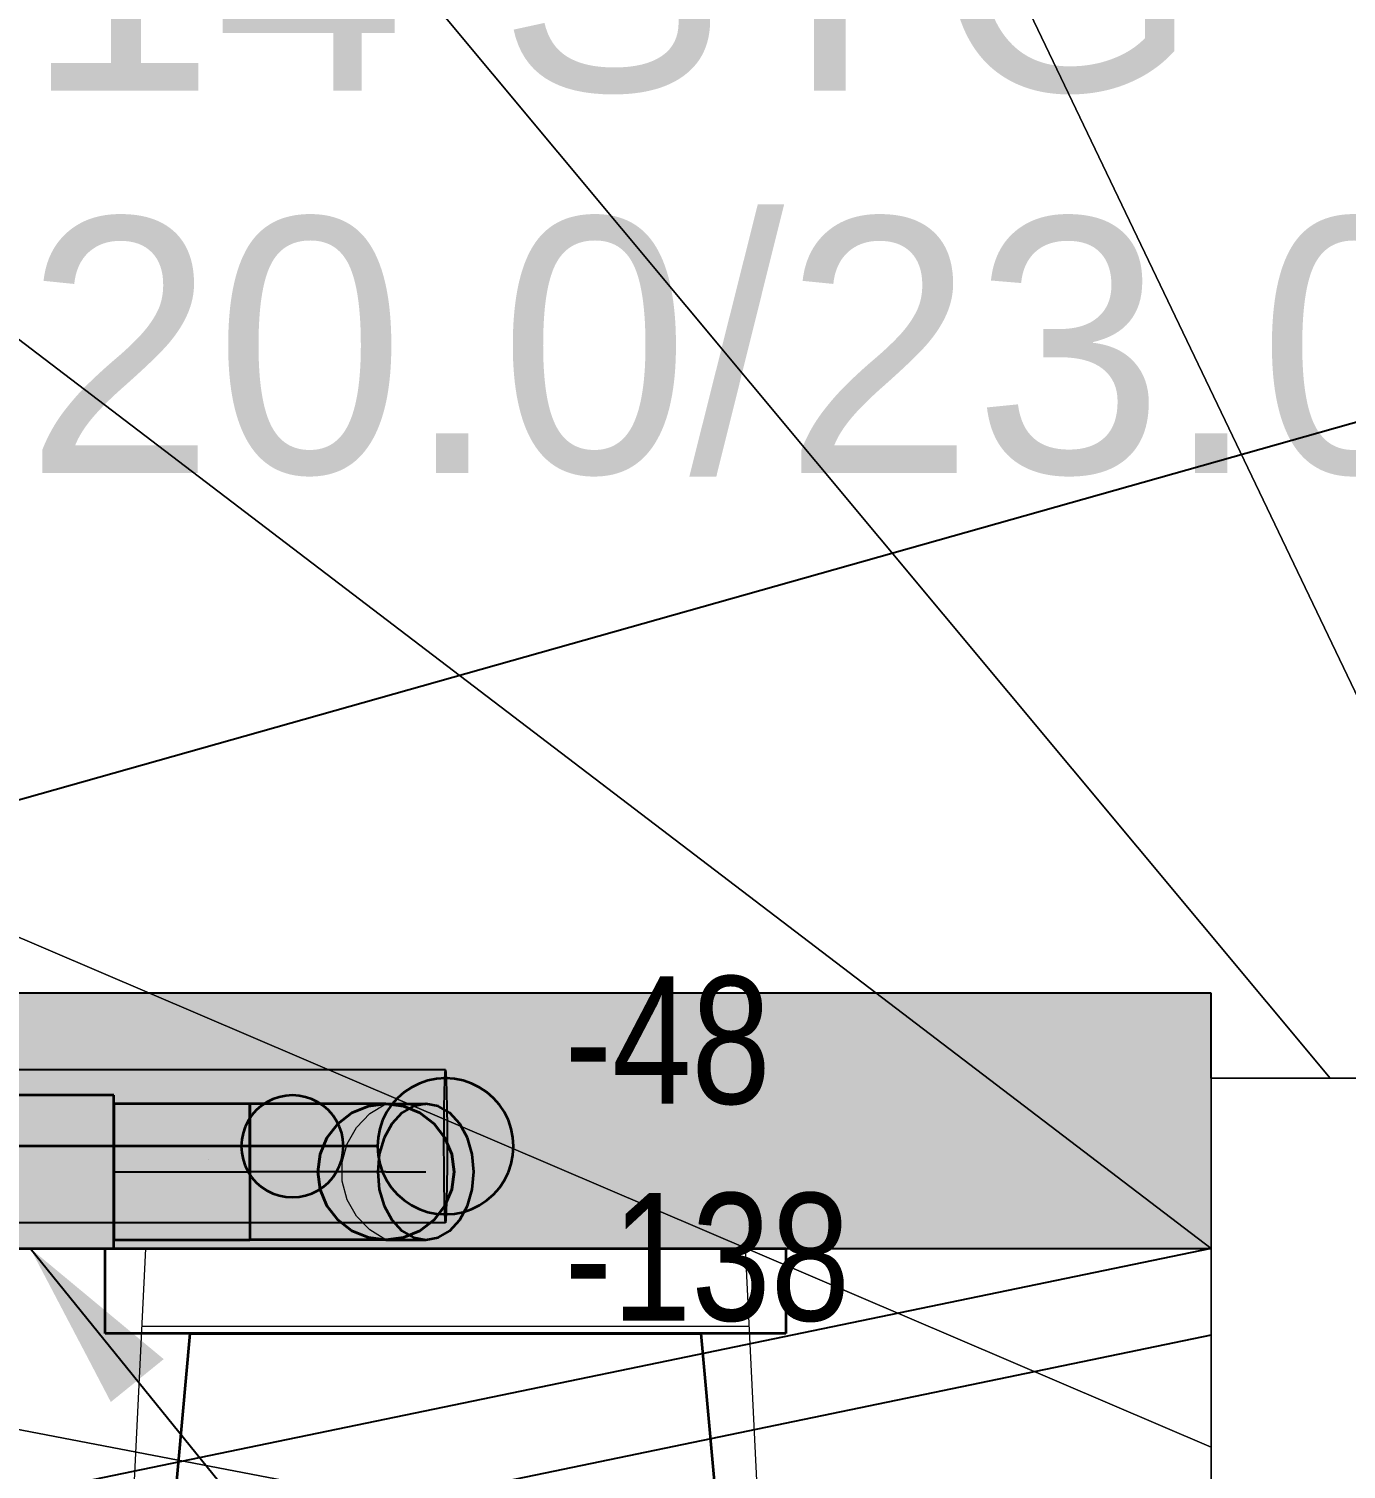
# Model space of a CAD drawing. Extents: x 0 to 756, y -25 to 420.
# Drawn here: x 264.71 to 280.19, y 94.48 to 111.42 of the extents above; entities that cross this region are included whole.
import ezdxf
from ezdxf.lldxf.tags import DXFTag

# ---------------------------------------------------------------- set-up
doc = ezdxf.new("R2010")
doc.units = 0
doc.linetypes.add('_Hiddenline_', pattern=[3, 2, -1])
doc.layers.get('0').update_dxf_attribs({"lineweight": 25})
for name, color, linetype, lineweight, true_color in [('BOLZEN', 7, 'Continuous', 25, 0xcc0000), ('L_Abluft', 2, 'Continuous', 35, 0xffff00), ('L_Zuluft', 6, 'Continuous', 35, 0xff00ff), ('S_Einrichtung', 7, 'Continuous', 35, 0x9dff9d), ('S_Kaltwasser', 3, 'Continuous', 35, 0x00ff00), ('S_Schmutzwasser', 7, 'Continuous', 35, 0x808040), ('X_Geometrie', 3, 'Continuous', 25, 0x00ff00)]:
    doc.layers.add(name, color=color, linetype=linetype, lineweight=lineweight, true_color=true_color)
for name, color, linetype, lineweight in [('DESIGN', 7, 'Continuous', 18), ('L_Text', 7, 'Continuous', 25), ('SANIT_R', 7, 'Continuous', 25), ('Standard', 7, 'Continuous', 25), ('TREPPE', 7, 'Continuous', 13), ('X_Text', 7, 'Continuous', 25)]:
    doc.layers.add(name, color=color, linetype=linetype, lineweight=lineweight)
doc.styles.get("Standard").update_dxf_attribs({"font": 'arial.ttf'})
tags = doc.linetypes.add('STRICHPUNKT2', pattern=[12.7, 6.35, -3.175, 0, -3.175]).pattern_tags.tags
tags[10:11] = [DXFTag(74, 4), DXFTag(75, 0), DXFTag(340, '0'), DXFTag(46, 0.0), DXFTag(50, 0.0), DXFTag(44, 0.0), DXFTag(45, 0.0)]
tags[8:9] = [DXFTag(74, 4), DXFTag(75, 0), DXFTag(340, '0'), DXFTag(46, 0.0), DXFTag(50, 0.0), DXFTag(44, 0.0), DXFTag(45, 0.0)]
tags[6:7] = [DXFTag(74, 4), DXFTag(75, 0), DXFTag(340, '0'), DXFTag(46, 0.0), DXFTag(50, 0.0), DXFTag(44, 0.0), DXFTag(45, 0.0)]
tags[4:5] = [DXFTag(74, 4), DXFTag(75, 0), DXFTag(340, '0'), DXFTag(46, 0.0), DXFTag(50, 0.0), DXFTag(44, 0.0), DXFTag(45, 0.0)]

# ---------------------------------------------------------------- blocks, each defined once
blk = doc.blocks.new('Referenz-A0T78P30OY')
at = {"layer": 'BOLZEN', "color": 0, "lineweight": -2}
for p, q in [((278.607, 100.078), (260.607, 100.078)), ((278.607, 99.078), (278.607, 100.078)), ((260.607, 97.078), (278.607, 97.078))]:
    blk.add_line(p, q, dxfattribs=at)
at = {"layer": 'DESIGN', "color": 0, "lineweight": -2}
for points in [[(269.607, 97.078), (260.607, 97.078), (260.607, 100.078)], [(269.607, 97.078), (269.607, 100.078), (260.607, 100.078)], [(269.607, 100.078), (260.607, 100.078), (269.607, 100.078)], [(269.607, 97.078), (269.661, 97.078), (269.607, 100.078)], [(269.661, 97.078), (269.661, 100.078), (269.607, 100.078)], [(269.661, 100.078), (269.607, 100.078), (269.661, 100.078)], [(273.135, 97.078), (269.661, 97.078), (269.661, 100.078)], [(273.135, 97.078), (273.135, 100.078), (269.661, 100.078)], [(273.135, 100.078), (269.661, 100.078), (273.135, 100.078)], [(278.607, 97.078), (273.135, 97.078), (273.135, 100.078)], [(278.607, 97.078), (278.607, 100.078), (273.135, 100.078)], [(278.607, 100.078), (273.135, 100.078), (278.607, 100.078)], [(260.607, 97.078), (269.607, 97.078), (260.607, 97.078)], [(269.661, 97.078), (273.135, 97.078), (269.661, 97.078)], [(278.607, 97.078), (278.607, 97.078), (273.135, 97.078)]]:
    blk.add_solid(points, dxfattribs=at)
at = {"layer": 'SANIT_R', "color": 0, "lineweight": 13}
for p, q in [((266.079, 97.078), (265.927, 93.922)), ((266.079, 97.078), (273.135, 97.078)), ((273.288, 93.922), (273.135, 97.078)), ((267.969, 96.16), (266.035, 96.159)), ((269.607, 96.16), (267.969, 96.16)), ((271.245, 96.16), (269.607, 96.16)), ((273.179, 96.159), (271.245, 96.16))]:
    blk.add_line(p, q, dxfattribs=at)
at = {"layer": 'TREPPE', "color": 0}
for p, q in [((280.007, 99.078), (265.002, 117.078)), ((265.002, 117.078), (280.007, 99.078)), ((265.002, 117.078), (280.007, 99.078)), ((280.007, 99.078), (265.002, 117.078)), ((282.474, 99.078), (273.856, 117.078)), ((273.856, 117.078), (282.474, 99.078)), ((273.856, 117.078), (282.474, 99.078)), ((282.474, 99.078), (273.856, 117.078)), ((278.607, 97.078), (260.607, 110.802)), ((260.607, 110.802), (278.607, 97.078)), ((260.607, 110.802), (278.607, 97.078)), ((278.607, 97.078), (260.607, 110.802)), ((278.607, 94.74), (260.607, 102.442)), ((260.607, 102.442), (278.607, 94.74)), ((260.607, 102.442), (278.607, 94.74)), ((278.607, 94.74), (260.607, 102.442)), ((278.607, 99.078), (280.007, 99.078)), ((278.607, 97.078), (278.607, 99.078)), ((278.607, 99.078), (278.607, 97.078)), ((280.007, 99.078), (278.607, 99.078)), ((278.607, 99.078), (278.607, 99.078)), ((280.007, 99.078), (280.007, 99.078)), ((280.007, 99.078), (282.474, 99.078)), ((282.474, 99.078), (280.007, 99.078)), ((280.007, 99.078), (280.007, 99.078)), ((278.607, 94.74), (278.607, 97.078)), ((278.607, 97.078), (278.607, 94.74)), ((278.607, 97.078), (278.607, 97.078)), ((278.607, 97.078), (278.607, 97.078)), ((278.607, 92.263), (260.607, 95.709)), ((260.607, 95.709), (278.607, 92.263)), ((260.607, 95.709), (278.607, 92.263)), ((278.607, 92.263), (260.607, 95.709)), ((278.607, 92.263), (278.607, 94.74)), ((278.607, 94.74), (278.607, 92.263)), ((278.607, 94.74), (278.607, 94.74)), ((278.607, 94.74), (278.607, 94.74))]:
    blk.add_line(p, q, dxfattribs=at)
at = {"layer": 'TREPPE', "color": 0, "lineweight": -2}
for p, q in [((278.607, 97.078), (260.607, 93.35)), ((278.607, 96.057), (260.607, 92.329))]:
    blk.add_line(p, q, dxfattribs=at)
at = {"layer": 'Standard', "color": 0, "lineweight": -2, "char_height": 3, "attachment_point": 1}
for s, insert in [('{\\fPosterama Text Light;14}', (264.665, 113.69)), ('{\\fPosterama Text Light;STG}', (270.226, 113.69)), ('{\\fPosterama Text Light;20.0/23.0}', (264.665, 109.196))]:
    blk.add_mtext(s, dxfattribs=dict(at, insert=insert))
blk = doc.blocks.new('Bogen-A0T78P60OY', base_point=(268.107, 97.178))
at = {"color": 0, "linetype": 'ByBlock', "lineweight": -2, "ltscale": 0.35}
for p, q in [((268.7, 98.751), (268.507, 98.671)), ((268.907, 98.778), (268.7, 98.751)), ((269.114, 98.751), (268.907, 98.778)), ((268.907, 98.778), (268.962, 98.778)), ((268.962, 98.778), (269.122, 98.778)), ((269.229, 98.751), (269.093, 98.671)), ((269.307, 98.671), (269.114, 98.751)), ((269.122, 98.778), (269.376, 98.778)), ((269.376, 98.778), (269.229, 98.751)), ((269.522, 98.751), (269.376, 98.778)), ((269.659, 98.671), (269.522, 98.751)), ((268.507, 98.671), (268.342, 98.544)), ((269.093, 98.671), (268.976, 98.544)), ((269.473, 98.544), (269.307, 98.671)), ((269.776, 98.544), (269.659, 98.671)), ((268.342, 98.544), (268.214, 98.378)), ((268.976, 98.544), (268.886, 98.378)), ((269.6, 98.378), (269.473, 98.544)), ((269.866, 98.378), (269.776, 98.544)), ((268.214, 98.378), (268.134, 98.185)), ((268.886, 98.378), (268.829, 98.185)), ((269.68, 98.185), (269.6, 98.378)), ((269.922, 98.185), (269.866, 98.378)), ((268.134, 98.185), (268.107, 97.978)), ((268.829, 98.185), (268.81, 97.978)), ((269.707, 97.978), (269.68, 98.185)), ((269.942, 97.978), (269.922, 98.185)), ((268.107, 97.978), (268.134, 97.771)), ((268.81, 97.978), (268.829, 97.771)), ((269.68, 97.771), (269.707, 97.978)), ((269.922, 97.771), (269.942, 97.978)), ((268.134, 97.771), (268.214, 97.578)), ((268.829, 97.771), (268.886, 97.578)), ((269.6, 97.578), (269.68, 97.771)), ((269.866, 97.578), (269.922, 97.771)), ((268.214, 97.578), (268.342, 97.412)), ((268.886, 97.578), (268.976, 97.412)), ((269.473, 97.412), (269.6, 97.578)), ((269.776, 97.412), (269.866, 97.578)), ((268.342, 97.412), (268.507, 97.285)), ((268.976, 97.412), (269.093, 97.285)), ((269.307, 97.285), (269.473, 97.412)), ((269.659, 97.285), (269.776, 97.412)), ((268.507, 97.285), (268.7, 97.205)), ((269.093, 97.285), (269.229, 97.205)), ((269.114, 97.205), (269.307, 97.285)), ((269.522, 97.205), (269.659, 97.285)), ((268.7, 97.205), (268.907, 97.178)), ((268.907, 97.178), (269.114, 97.205)), ((268.907, 97.178), (268.962, 97.178)), ((268.962, 97.178), (269.122, 97.178)), ((269.122, 97.178), (269.376, 97.178)), ((269.229, 97.205), (269.376, 97.178)), ((269.376, 97.178), (269.522, 97.205))]:
    blk.add_line(p, q, dxfattribs=at)
at = {"color": 0, "linetype": 'STRICHPUNKT2', "lineweight": 25, "ltscale": 0.25}
for p, q in [((268.907, 97.978), (268.962, 97.978)), ((268.962, 97.978), (269.122, 97.978)), ((269.122, 97.978), (269.376, 97.978))]:
    blk.add_line(p, q, dxfattribs=at)
blk = doc.blocks.new('Abluftventilator-A0T78P62OY', base_point=(261.107, 97.078))
at = {"color": 0, "linetype": 'ByBlock', "lineweight": -2, "ltscale": 0.35}
for p, q in [((261.107, 98.878), (261.107, 97.078)), ((265.707, 98.878), (261.107, 98.878)), ((265.707, 97.078), (265.707, 98.878)), ((261.107, 97.078), (265.707, 97.078))]:
    blk.add_line(p, q, dxfattribs=at)
blk = doc.blocks.new('Bauteilbeschriftung-A0T78P66OY', base_point=(264.726, 71.589))
at = {"color": 0, "linetype": 'ByBlock', "lineweight": -2, "ltscale": 0.25}
blk.add_line((276.855, 82.089), (264.726, 97.078), dxfattribs=at)
for points in [[(266.295, 95.775), (265.41, 95.775), (264.726, 97.078)], [(265.673, 95.271), (266.295, 95.775), (265.41, 95.775)]]:
    blk.add_solid(points, dxfattribs=at)
blk = doc.blocks.new('Bogen-A0T78P68OY', base_point=(267.307, 97.178))
at = {"color": 0, "linetype": 'ByBlock', "lineweight": -2, "ltscale": 0.35}
for p, q in [((267.307, 98.751), (267.307, 98.778)), ((267.721, 98.778), (267.307, 98.778)), ((267.307, 98.671), (267.307, 98.751)), ((268.107, 98.778), (267.721, 98.778)), ((268.439, 98.778), (268.107, 98.778)), ((268.693, 98.778), (268.439, 98.778)), ((268.507, 98.671), (268.7, 98.751)), ((268.853, 98.778), (268.693, 98.778)), ((268.7, 98.751), (268.907, 98.778)), ((268.907, 98.778), (268.853, 98.778)), ((268.907, 98.778), (269.114, 98.751)), ((269.114, 98.751), (269.307, 98.671)), ((267.307, 98.544), (267.307, 98.671)), ((268.342, 98.544), (268.507, 98.671)), ((269.307, 98.671), (269.473, 98.544)), ((267.307, 98.378), (267.307, 98.544)), ((268.214, 98.378), (268.342, 98.544)), ((269.473, 98.544), (269.6, 98.378)), ((267.307, 98.185), (267.307, 98.378)), ((268.134, 98.185), (268.214, 98.378)), ((269.6, 98.378), (269.68, 98.185)), ((267.307, 97.978), (267.307, 98.185)), ((268.107, 97.978), (268.134, 98.185)), ((269.68, 98.185), (269.707, 97.978)), ((267.307, 97.978), (267.307, 97.771)), ((268.134, 97.771), (268.107, 97.978)), ((269.707, 97.978), (269.68, 97.771)), ((267.307, 97.771), (267.307, 97.578)), ((268.214, 97.578), (268.134, 97.771)), ((269.68, 97.771), (269.6, 97.578)), ((267.307, 97.578), (267.307, 97.412)), ((268.342, 97.412), (268.214, 97.578)), ((269.6, 97.578), (269.473, 97.412)), ((267.307, 97.412), (267.307, 97.285)), ((268.507, 97.285), (268.342, 97.412)), ((269.473, 97.412), (269.307, 97.285)), ((267.307, 97.285), (267.307, 97.205)), ((268.7, 97.205), (268.507, 97.285)), ((269.307, 97.285), (269.114, 97.205)), ((267.307, 97.205), (267.307, 97.178)), ((267.721, 97.178), (267.307, 97.178)), ((268.107, 97.178), (267.721, 97.178)), ((268.439, 97.178), (268.107, 97.178)), ((268.693, 97.178), (268.439, 97.178)), ((268.853, 97.178), (268.693, 97.178)), ((268.907, 97.178), (268.7, 97.205)), ((268.907, 97.178), (268.853, 97.178)), ((269.114, 97.205), (268.907, 97.178))]:
    blk.add_line(p, q, dxfattribs=at)
at = {"color": 0, "linetype": '_Hiddenline_', "lineweight": 18}
for p, q in [((268.716, 98.662), (268.907, 98.778)), ((268.561, 98.501), (268.716, 98.662)), ((268.451, 98.306), (268.561, 98.501)), ((268.394, 98.09), (268.451, 98.306)), ((268.394, 97.866), (268.394, 98.09)), ((268.451, 97.65), (268.394, 97.866)), ((268.561, 97.455), (268.451, 97.65)), ((268.716, 97.294), (268.561, 97.455)), ((268.907, 97.178), (268.716, 97.294))]:
    blk.add_line(p, q, dxfattribs=at)
at = {"color": 0, "linetype": 'STRICHPUNKT2', "lineweight": 25, "ltscale": 0.25}
for p, q in [((267.721, 97.978), (267.307, 97.978)), ((268.107, 97.978), (267.721, 97.978)), ((268.439, 97.978), (268.107, 97.978)), ((268.693, 97.978), (268.439, 97.978)), ((268.853, 97.978), (268.693, 97.978)), ((268.907, 97.978), (268.853, 97.978))]:
    blk.add_line(p, q, dxfattribs=at)
blk = doc.blocks.new('Geräteanschluss Rund-A0T78P6COY', base_point=(265.707, 97.178))
at = {"color": 0, "linetype": 'ByBlock', "lineweight": -2, "ltscale": 0.35}
for p, q in [((267.307, 98.778), (265.707, 98.778)), ((265.707, 98.778), (265.707, 98.309)), ((267.307, 98.778), (267.307, 98.309)), ((265.707, 98.309), (265.707, 97.646)), ((267.307, 98.309), (267.307, 97.646)), ((265.707, 97.646), (265.707, 97.178)), ((267.307, 97.646), (267.307, 97.178)), ((265.707, 97.178), (267.307, 97.178))]:
    blk.add_line(p, q, dxfattribs=at)
at = {"color": 0, "linetype": 'STRICHPUNKT2', "lineweight": 25, "ltscale": 0.25}
blk.add_line((265.707, 97.978), (267.307, 97.978), dxfattribs=at)
blk = doc.blocks.new('Wickelfalzrohr-A0T78P7MOY', base_point=(268.107, 97.178))
at = {"color": 0, "linetype": 'ByBlock', "lineweight": -2, "ltscale": 0.35}
for p, q in [((268.7, 98.751), (268.507, 98.671)), ((268.907, 98.778), (268.7, 98.751)), ((269.114, 98.751), (268.907, 98.778)), ((269.307, 98.671), (269.114, 98.751)), ((268.507, 98.671), (268.342, 98.544)), ((269.473, 98.544), (269.307, 98.671)), ((268.342, 98.544), (268.214, 98.378)), ((269.6, 98.378), (269.473, 98.544)), ((268.214, 98.378), (268.134, 98.185)), ((269.68, 98.185), (269.6, 98.378)), ((268.134, 98.185), (268.107, 97.978)), ((269.707, 97.978), (269.68, 98.185)), ((268.107, 97.978), (268.134, 97.771)), ((269.68, 97.771), (269.707, 97.978)), ((268.134, 97.771), (268.214, 97.578)), ((269.6, 97.578), (269.68, 97.771)), ((268.214, 97.578), (268.342, 97.412)), ((269.473, 97.412), (269.6, 97.578)), ((268.342, 97.412), (268.507, 97.285)), ((269.307, 97.285), (269.473, 97.412)), ((268.507, 97.285), (268.7, 97.205)), ((269.114, 97.205), (269.307, 97.285)), ((268.7, 97.205), (268.907, 97.178)), ((268.907, 97.178), (269.114, 97.205))]:
    blk.add_line(p, q, dxfattribs=at)
at = {"color": 0, "linetype": '_Hiddenline_', "lineweight": 18}
for p, q in [((268.716, 98.662), (268.907, 98.778)), ((268.561, 98.501), (268.716, 98.662)), ((268.451, 98.306), (268.561, 98.501)), ((268.394, 98.09), (268.451, 98.306)), ((268.394, 97.866), (268.394, 98.09)), ((268.451, 97.65), (268.394, 97.866)), ((268.561, 97.455), (268.451, 97.65)), ((268.716, 97.294), (268.561, 97.455)), ((268.907, 97.178), (268.716, 97.294))]:
    blk.add_line(p, q, dxfattribs=at)
at = {"color": 0, "linetype": 'STRICHPUNKT2', "lineweight": 25, "ltscale": 0.25}
blk.add_line((268.907, 97.978), (268.907, 97.978), dxfattribs=at)
blk = doc.blocks.new('WC-A0T78P92OY', base_point=(265.607, 85.686))
at = {"color": 0, "linetype": 'ByBlock', "lineweight": -2, "ltscale": 0.35}
for p, q in [((265.607, 96.078), (265.607, 97.078)), ((265.607, 97.078), (273.607, 97.078)), ((273.607, 97.078), (273.607, 96.078)), ((273.607, 96.078), (265.607, 96.078)), ((266.022, 89.602), (266.607, 96.078)), ((266.607, 96.078), (272.607, 96.078)), ((272.607, 96.078), (273.193, 89.602)), ((268.749, 92.849), (268.426, 92.718)), ((269.087, 92.938), (268.749, 92.849)), ((269.433, 92.983), (269.087, 92.938)), ((269.782, 92.983), (269.433, 92.983)), ((270.128, 92.938), (269.782, 92.983)), ((270.465, 92.849), (270.128, 92.938)), ((270.788, 92.718), (270.465, 92.849)), ((268.426, 92.718), (268.123, 92.546)), ((271.092, 92.546), (270.788, 92.718)), ((268.123, 92.546), (267.844, 92.336)), ((271.371, 92.336), (271.092, 92.546)), ((267.844, 92.336), (267.594, 92.093)), ((271.62, 92.093), (271.371, 92.336)), ((267.594, 92.093), (267.378, 91.819)), ((271.837, 91.819), (271.62, 92.093)), ((267.378, 91.819), (267.198, 91.52)), ((272.016, 91.52), (271.837, 91.819)), ((267.198, 91.52), (267.059, 91.2)), ((272.156, 91.2), (272.016, 91.52)), ((267.059, 91.2), (266.961, 90.865)), ((272.253, 90.865), (272.156, 91.2)), ((266.961, 90.865), (266.908, 90.521)), ((272.307, 90.521), (272.253, 90.865)), ((266.818, 89.529), (266.908, 90.521)), ((272.307, 90.521), (272.396, 89.529)), ((266.022, 89.602), (266.01, 89.124)), ((266.818, 89.529), (266.81, 89.157)), ((272.405, 89.157), (272.396, 89.529)), ((273.204, 89.124), (273.193, 89.602)), ((266.01, 89.124), (266.063, 88.649)), ((266.81, 89.157), (266.85, 88.788)), ((272.364, 88.788), (272.405, 89.157)), ((273.152, 88.649), (273.204, 89.124)), ((266.85, 88.788), (266.94, 88.427)), ((272.275, 88.427), (272.364, 88.788)), ((266.063, 88.649), (266.177, 88.185)), ((273.037, 88.185), (273.152, 88.649)), ((266.94, 88.427), (267.076, 88.081)), ((272.138, 88.081), (272.275, 88.427)), ((266.177, 88.185), (266.352, 87.74)), ((267.076, 88.081), (267.257, 87.756)), ((271.958, 87.756), (272.138, 88.081)), ((272.862, 87.74), (273.037, 88.185)), ((267.257, 87.756), (267.479, 87.458)), ((271.735, 87.458), (271.958, 87.756)), ((266.352, 87.74), (266.585, 87.322)), ((272.63, 87.322), (272.862, 87.74)), ((267.479, 87.458), (267.739, 87.192)), ((271.476, 87.192), (271.735, 87.458)), ((266.585, 87.322), (266.87, 86.939)), ((272.344, 86.939), (272.63, 87.322)), ((267.739, 87.192), (268.031, 86.963)), ((271.183, 86.963), (271.476, 87.192)), ((266.87, 86.939), (267.204, 86.597)), ((268.031, 86.963), (268.352, 86.775)), ((270.863, 86.775), (271.183, 86.963)), ((272.01, 86.597), (272.344, 86.939)), ((268.352, 86.775), (268.694, 86.631)), ((270.52, 86.631), (270.863, 86.775)), ((267.204, 86.597), (267.581, 86.302)), ((268.694, 86.631), (269.053, 86.533)), ((270.161, 86.533), (270.52, 86.631)), ((271.634, 86.302), (272.01, 86.597)), ((269.053, 86.533), (269.421, 86.484)), ((269.421, 86.484), (269.793, 86.484)), ((269.793, 86.484), (270.161, 86.533)), ((267.581, 86.302), (267.993, 86.06)), ((271.222, 86.06), (271.634, 86.302)), ((267.993, 86.06), (268.433, 85.875)), ((270.781, 85.875), (271.222, 86.06)), ((268.433, 85.875), (268.894, 85.749)), ((268.894, 85.749), (269.368, 85.686)), ((269.846, 85.686), (270.32, 85.749)), ((270.32, 85.749), (270.781, 85.875)), ((269.368, 85.686), (269.846, 85.686))]:
    blk.add_line(p, q, dxfattribs=at)
blk = doc.blocks.new('Anschluss-Element-A0T78P94OY', base_point=(267.207, 97.678))
at = {"color": 0, "lineweight": -2}
for p, q in [((267.442, 98.754), (267.383, 98.702)), ((267.507, 98.797), (267.442, 98.754)), ((267.578, 98.832), (267.507, 98.797)), ((267.652, 98.857), (267.578, 98.832)), ((267.729, 98.873), (267.652, 98.857)), ((267.807, 98.878), (267.729, 98.873)), ((267.886, 98.873), (267.807, 98.878)), ((267.962, 98.857), (267.886, 98.873)), ((268.037, 98.832), (267.962, 98.857)), ((268.107, 98.797), (268.037, 98.832)), ((268.172, 98.754), (268.107, 98.797)), ((268.231, 98.702), (268.172, 98.754)), ((267.331, 98.643), (267.288, 98.578)), ((267.383, 98.702), (267.331, 98.643)), ((268.283, 98.643), (268.231, 98.702)), ((268.327, 98.578), (268.283, 98.643)), ((267.228, 98.433), (267.212, 98.356)), ((267.253, 98.507), (267.228, 98.433)), ((267.288, 98.578), (267.253, 98.507)), ((268.362, 98.507), (268.327, 98.578)), ((268.387, 98.433), (268.362, 98.507)), ((268.402, 98.356), (268.387, 98.433)), ((267.212, 98.356), (267.207, 98.278)), ((267.207, 98.278), (267.212, 98.2)), ((268.407, 98.278), (268.402, 98.356)), ((268.402, 98.2), (268.407, 98.278)), ((267.212, 98.2), (267.228, 98.123)), ((267.228, 98.123), (267.253, 98.048)), ((268.362, 98.048), (268.387, 98.123)), ((268.387, 98.123), (268.402, 98.2)), ((267.253, 98.048), (267.288, 97.978)), ((267.288, 97.978), (267.331, 97.913)), ((267.331, 97.913), (267.383, 97.854)), ((268.231, 97.854), (268.283, 97.913)), ((268.283, 97.913), (268.327, 97.978)), ((268.327, 97.978), (268.362, 98.048)), ((267.383, 97.854), (267.442, 97.802)), ((267.442, 97.802), (267.507, 97.758)), ((267.507, 97.758), (267.578, 97.724)), ((268.037, 97.724), (268.107, 97.758)), ((268.107, 97.758), (268.172, 97.802)), ((268.172, 97.802), (268.231, 97.854)), ((267.578, 97.724), (267.652, 97.698)), ((267.652, 97.698), (267.729, 97.683)), ((267.729, 97.683), (267.807, 97.678)), ((267.807, 97.678), (267.886, 97.683)), ((267.886, 97.683), (267.962, 97.698)), ((267.962, 97.698), (268.037, 97.724))]:
    blk.add_line(p, q, dxfattribs=at)
blk = doc.blocks.new('Anschluss-Element-A0T78P96OY', base_point=(268.807, 97.478))
at = {"color": 0, "lineweight": -2}
for p, q in [((269.207, 98.971), (269.12, 98.913)), ((269.301, 99.017), (269.207, 98.971)), ((269.4, 99.051), (269.301, 99.017)), ((269.503, 99.071), (269.4, 99.051)), ((269.607, 99.078), (269.503, 99.071)), ((269.712, 99.071), (269.607, 99.078)), ((269.814, 99.051), (269.712, 99.071)), ((269.913, 99.017), (269.814, 99.051)), ((270.007, 98.971), (269.913, 99.017)), ((270.094, 98.913), (270.007, 98.971)), ((268.973, 98.765), (268.914, 98.678)), ((269.042, 98.844), (268.973, 98.765)), ((269.12, 98.913), (269.042, 98.844)), ((270.173, 98.844), (270.094, 98.913)), ((270.242, 98.765), (270.173, 98.844)), ((270.3, 98.678), (270.242, 98.765)), ((268.868, 98.584), (268.834, 98.485)), ((268.914, 98.678), (268.868, 98.584)), ((270.346, 98.584), (270.3, 98.678)), ((270.38, 98.485), (270.346, 98.584)), ((268.834, 98.485), (268.814, 98.382)), ((270.4, 98.382), (270.38, 98.485)), ((268.814, 98.382), (268.807, 98.278)), ((268.807, 98.278), (268.814, 98.173)), ((270.407, 98.278), (270.4, 98.382)), ((270.4, 98.173), (270.407, 98.278)), ((268.814, 98.173), (268.834, 98.071)), ((270.38, 98.071), (270.4, 98.173)), ((268.834, 98.071), (268.868, 97.972)), ((268.868, 97.972), (268.914, 97.878)), ((270.3, 97.878), (270.346, 97.972)), ((270.346, 97.972), (270.38, 98.071)), ((268.914, 97.878), (268.973, 97.791)), ((268.973, 97.791), (269.042, 97.712)), ((270.173, 97.712), (270.242, 97.791)), ((270.242, 97.791), (270.3, 97.878)), ((269.042, 97.712), (269.12, 97.643)), ((269.12, 97.643), (269.207, 97.585)), ((269.207, 97.585), (269.301, 97.539)), ((269.913, 97.539), (270.007, 97.585)), ((270.007, 97.585), (270.094, 97.643)), ((270.094, 97.643), (270.173, 97.712)), ((269.301, 97.539), (269.4, 97.505)), ((269.4, 97.505), (269.503, 97.485)), ((269.503, 97.485), (269.607, 97.478)), ((269.607, 97.478), (269.712, 97.485)), ((269.712, 97.485), (269.814, 97.505)), ((269.814, 97.505), (269.913, 97.539))]:
    blk.add_line(p, q, dxfattribs=at)
blk = doc.blocks.new('Abwasserleitung-A0T78PAKOY', base_point=(261.376, 98.278))
at = {"color": 0, "linetype": 'ByBlock', "lineweight": -2, "ltscale": 0.35}
for p, q in [((262.471, 98.278), (261.376, 99.374)), ((268.807, 98.278), (262.471, 98.278))]:
    blk.add_line(p, q, dxfattribs=at)
blk = doc.blocks.new('Abwasser Schnellansicht-A0T78PEAOY', base_point=(242.994, 53.172))
at = {"color": 0, "linetype": 'ByBlock', "lineweight": -2, "ltscale": 0.25}
for p, q in [((269.607, 99.178), (263.03, 99.178)), ((269.598, 99.057), (269.603, 99.147)), ((269.603, 99.147), (269.607, 99.178)), ((269.607, 99.178), (269.612, 99.147)), ((269.612, 99.147), (269.616, 99.057)), ((269.594, 98.914), (269.598, 99.057)), ((269.616, 99.057), (269.62, 98.914)), ((269.592, 98.728), (269.594, 98.914)), ((269.62, 98.914), (269.623, 98.728)), ((269.59, 98.511), (269.592, 98.728)), ((269.623, 98.728), (269.625, 98.511)), ((269.589, 98.278), (269.59, 98.511)), ((269.625, 98.511), (269.625, 98.278)), ((269.59, 98.045), (269.589, 98.278)), ((269.625, 98.278), (269.625, 98.045)), ((269.592, 97.828), (269.59, 98.045)), ((269.625, 98.045), (269.623, 97.828)), ((269.594, 97.641), (269.592, 97.828)), ((269.623, 97.828), (269.62, 97.641)), ((269.598, 97.498), (269.594, 97.641)), ((269.62, 97.641), (269.616, 97.498)), ((269.603, 97.409), (269.598, 97.498)), ((269.607, 97.378), (269.603, 97.409)), ((269.612, 97.409), (269.607, 97.378)), ((269.616, 97.498), (269.612, 97.409)), ((269.607, 97.378), (263.03, 97.378))]:
    blk.add_line(p, q, dxfattribs=at)
at = {"color": 253, "linetype": 'ByBlock', "lineweight": -2, "ltscale": 0.25, "true_color": 0xa0a0a0, "char_height": 1.5, "attachment_point": 1}
for s, insert in [('{\\W0.8;\\fArial;-48}', (271.007, 100.278)), ('{\\W0.8;\\fArial;-138}', (271.007, 97.728))]:
    blk.add_mtext(s, dxfattribs=dict(at, insert=insert))
blk = doc.blocks.new('Bauteilbeschriftung-A0T78PFSOY', base_point=(258.961, 100.757))
at = {"color": 0, "linetype": 'ByBlock', "lineweight": -2, "ltscale": 0.25}
blk.add_line((284.861, 108.078), (258.961, 100.757), dxfattribs=at)

msp = doc.modelspace()

# ---------------------------------------------------------------- linework, layer by layer
at = {"layer": 'X_Geometrie', "ltscale": 0.25}
msp.add_line((266.824, 98.124), (266.824, 98.124), dxfattribs=at)
msp.add_line((266.824, 98.124), (266.824, 98.124), dxfattribs=at)

# ---------------------------------------------------------------- block references
at = {"color": 8, "lineweight": 25, "ltscale": 0.25, "true_color": 0x808080}
msp.add_blockref('Referenz-A0T78P30OY', (0, 0), dxfattribs=at)
at = {"layer": 'L_Abluft', "ltscale": 0.35}
for name, p in [('Abluftventilator-A0T78P62OY', (261.107, 97.078)), ('Geräteanschluss Rund-A0T78P6COY', (265.707, 97.178))]:
    msp.add_blockref(name, p, dxfattribs=at)
at = {"layer": 'L_Text', "color": 7, "ltscale": 0.25}
msp.add_blockref('Bauteilbeschriftung-A0T78P66OY', (264.726, 71.589), dxfattribs=at)
at = {"layer": 'L_Zuluft', "ltscale": 0.35}
for name, p in [('Bogen-A0T78P68OY', (267.307, 97.178)), ('Bogen-A0T78P60OY', (268.107, 97.178)), ('Wickelfalzrohr-A0T78P7MOY', (268.107, 97.178))]:
    msp.add_blockref(name, p, dxfattribs=at)
at = {"layer": 'S_Einrichtung', "ltscale": 0.35}
msp.add_blockref('WC-A0T78P92OY', (265.607, 85.686), dxfattribs=at)
at = {"layer": 'S_Kaltwasser', "ltscale": 0.35}
msp.add_blockref('Anschluss-Element-A0T78P94OY', (267.207, 97.678), dxfattribs=at)
at = {"layer": 'S_Schmutzwasser', "lineweight": 25, "ltscale": 0.25}
msp.add_blockref('Abwasser Schnellansicht-A0T78PEAOY', (242.994, 53.172), dxfattribs=at)
at = {"layer": 'S_Schmutzwasser', "ltscale": 0.35}
for name, p in [('Abwasserleitung-A0T78PAKOY', (261.376, 98.278)), ('Anschluss-Element-A0T78P96OY', (268.807, 97.478))]:
    msp.add_blockref(name, p, dxfattribs=at)
at = {"layer": 'X_Text', "color": 7, "ltscale": 0.25}
msp.add_blockref('Bauteilbeschriftung-A0T78PFSOY', (258.961, 100.757), dxfattribs=at)

doc.saveas('drawing.dxf')
